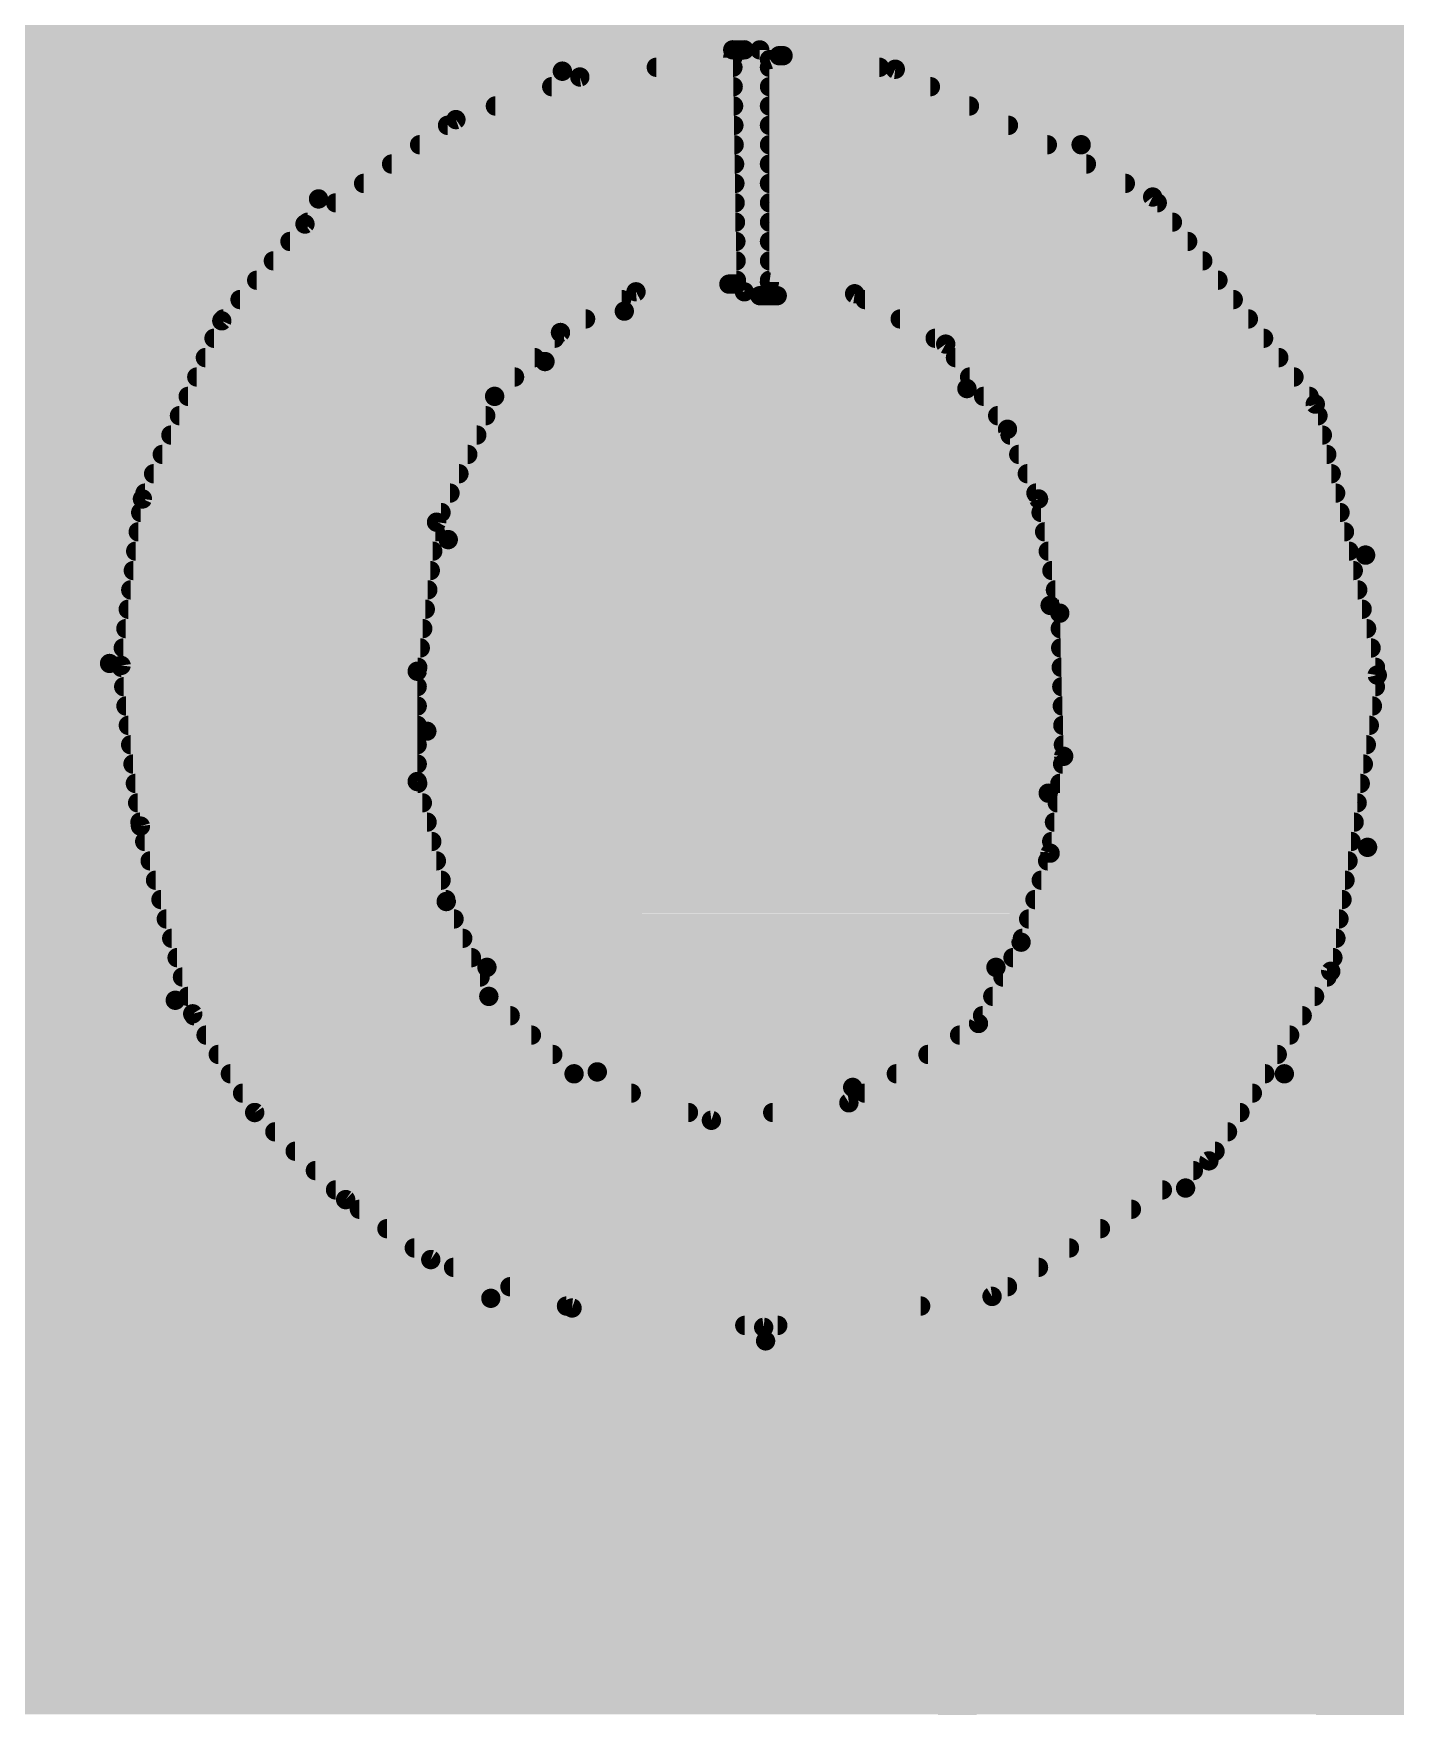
# Model space of a CAD drawing. Extents: x -29 to 78, y -15 to 28.
# Drawn here: x 12.707 to 14.494, y 11.87 to 14.065 of the extents above; entities that cross this region are included whole.
import ezdxf

# ---------------------------------------------------------------- set-up
doc = ezdxf.new("R2010")
doc.units = 0
for name, color, linetype in [('1', 12, 'CONTINUOUS'), ('201', 110, 'CONTINUOUS'), ('21', 41, 'CONTINUOUS'), ('22', 40, 'CONTINUOUS'), ('29', 253, 'CONTINUOUS'), ('31', 253, 'CONTINUOUS'), ('39', 12, 'CONTINUOUS'), ('51', 53, 'CONTINUOUS')]:
    doc.layers.add(name, color=color, linetype=linetype)

# ---------------------------------------------------------------- blocks, each defined once
blk = doc.blocks.new('RECT')
blk.add_solid([(-0.5, -0.5), (0.5, -0.5), (-0.5, 0.5), (0.5, 0.5)])

msp = doc.modelspace()

# ---------------------------------------------------------------- linework, layer by layer
at = {"layer": '1', "const_width": 0.254}
for points in [[(14.517, 13.2779), (14.544, 13.3049)], [(14.544, 13.3049), (14.544, 12.192)], [(14.517, 11.176), (14.517, 13.2779)], [(14.544, 12.192), (16.4592, 12.192)]]:
    msp.add_lwpolyline(points, dxfattribs=at)
at = {"layer": '1', "const_width": 0.127}
for points in [[(14.6075, 13.3049, 1), (14.4805, 13.3049)], [(14.5889, 13.26, 1), (14.4991, 13.3498)], [(14.5805, 13.2779, 1), (14.4535, 13.2779)], [(14.4721, 13.3228, 1), (14.5619, 13.233)], [(14.544, 12.2555, 1), (14.544, 12.1285)], [(14.4805, 12.192, 1), (14.6075, 12.192)]]:
    msp.add_lwpolyline(points, format="xyb", dxfattribs=at)
at = {"layer": '21', "const_width": 0.127}
for points in [[(12.8255, 13.8309), (12.4823, 13.8309)], [(12.9399, 13.7165), (12.8255, 13.8309)], [(12.9399, 13.2589), (12.9399, 13.7165)], [(12.8255, 13.1445), (12.9399, 13.2589)], [(12.4823, 13.1445), (12.8255, 13.1445)]]:
    msp.add_lwpolyline(points, dxfattribs=at)
at = {"layer": '21', "const_width": 0.0635}
for points in [[(12.848, 13.8533, 1), (12.8031, 13.8084)], [(12.8255, 13.7991, 1), (12.8255, 13.8626)], [(12.9717, 13.7165, 1), (12.9082, 13.7165)], [(12.9175, 13.694, 1), (12.9624, 13.7389)], [(12.9624, 13.2364, 1), (12.9175, 13.2813)], [(12.9082, 13.2589, 1), (12.9717, 13.2589)], [(12.8031, 13.167, 1), (12.848, 13.122)], [(12.8255, 13.1128, 1), (12.8255, 13.1763)]]:
    msp.add_lwpolyline(points, format="xyb", dxfattribs=at)
at = {"layer": '22'}
for points, const_width in [([(13.6246, 14.0437, 0.0624), (13.401, 14.0157)], 0.0254), ([(13.6246, 14.0501, 1), (13.6246, 14.0374)], 0.0127), ([(13.6246, 14.0374, 1), (13.6246, 14.0501)], 0.0127), ([(13.6462, 14.0437, 1), (13.6335, 14.0437)], 0.0127), ([(13.6398, 14.0374, 1), (13.6398, 14.0501)], 0.0127), ([(14.0818, 13.9192, 0.1246), (13.6601, 14.0437)], 0.0254), ([(13.6603, 14.05, 1), (13.6599, 14.0374)], 0.0127), ([(13.6664, 14.0437, 1), (13.6538, 14.0437)], 0.0127), ([(13.5243, 14.0272, 1), (13.5243, 14.0145)], 0.0127), ([(13.6309, 14.0336, 1), (13.6183, 14.0334)], 0.0127), ([(13.6254, 14.0272, 1), (13.6238, 14.0398)], 0.0127), ([(13.6248, 14.0145, 1), (13.6248, 14.0272)], 0.0127), ([(13.6791, 14.031, 1), (13.6665, 14.031)], 0.0127), ([(13.6705, 14.0369, 1), (13.6751, 14.0251)], 0.0127), ([(13.6728, 14.0272, 1), (13.6728, 14.0145)], 0.0127), ([(13.6855, 14.0424, 1), (13.6855, 14.0297)], 0.0127), ([(13.6878, 14.0301, 1), (13.6832, 14.0419)], 0.0127), ([(13.6914, 14.0423, 1), (13.6898, 14.0297)], 0.0127), ([(13.6906, 14.0297, 1), (13.6906, 14.0424)], 0.0127), ([(13.8171, 14.0145, 1), (13.8171, 14.0272)], 0.0127), ([(13.8407, 14.024, 1), (13.8351, 14.0126)], 0.0127), ([(13.8371, 14.012, 1), (13.8387, 14.0246)], 0.0127), ([(13.401, 14.0157, 0.1172), (13.081, 13.8481)], 0.0254), ([(13.387, 14.0017, 1), (13.387, 13.9891)], 0.0127), ([(13.3994, 14.0219, 1), (13.4026, 14.0095)], 0.0127), ([(13.4026, 14.0095, 1), (13.3994, 14.0219)], 0.0127), ([(13.4231, 14.0144, 1), (13.4247, 14.0018)], 0.0127), ([(13.426, 14.0021, 1), (13.4218, 14.0141)], 0.0127), ([(13.6252, 13.9891, 1), (13.6252, 14.0017)], 0.0127), ([(13.6728, 14.0017, 1), (13.6728, 13.9891)], 0.0127), ([(13.884, 13.9891, 1), (13.884, 14.0017)], 0.0127), ([(13.2592, 13.9582, 1), (13.2634, 13.9462)], 0.0127), ([(13.2649, 13.947, 1), (13.2577, 13.9574)], 0.0127), ([(13.3131, 13.9764, 1), (13.3131, 13.9637)], 0.0127), ([(13.6257, 13.9637, 1), (13.6257, 13.9764)], 0.0127), ([(13.6728, 13.9764, 1), (13.6728, 13.9637)], 0.0127), ([(13.9352, 13.9637, 1), (13.9352, 13.9764)], 0.0127), ([(13.2503, 13.951, 1), (13.2503, 13.9383)], 0.0127), ([(13.6261, 13.9383, 1), (13.6261, 13.951)], 0.0127), ([(13.6728, 13.951, 1), (13.6728, 13.9383)], 0.0127), ([(13.9864, 13.9383, 1), (13.9864, 13.951)], 0.0127), ([(13.2136, 13.9255, 1), (13.2136, 13.9129)], 0.0127), ([(13.6265, 13.9129, 1), (13.6265, 13.9255)], 0.0127), ([(13.6728, 13.9255, 1), (13.6728, 13.9129)], 0.0127), ([(14.0375, 13.9129, 1), (14.0375, 13.9255)], 0.0127), ([(14.4551, 13.3807, 0.2183), (14.0818, 13.9192)], 0.0254), ([(14.085, 13.9247, 1), (14.0786, 13.9137)], 0.0127), ([(14.0786, 13.9137, 1), (14.085, 13.9247)], 0.0127), ([(13.1769, 13.9002, 1), (13.1769, 13.8875)], 0.0127), ([(13.627, 13.8875, 1), (13.627, 13.9002)], 0.0127), ([(13.6728, 13.9002, 1), (13.6728, 13.8875)], 0.0127), ([(14.0887, 13.8875, 1), (14.0887, 13.9002)], 0.0127), ([(13.1402, 13.8748, 1), (13.1402, 13.8621)], 0.0127), ([(13.6274, 13.8621, 1), (13.6274, 13.8748)], 0.0127), ([(13.6728, 13.8748, 1), (13.6728, 13.8621)], 0.0127), ([(14.1398, 13.8621, 1), (14.1398, 13.8748)], 0.0127), ([(13.081, 13.8481, 0.2195), (12.8067, 13.2385)], 0.0254), ([(13.0768, 13.8529, 1), (13.0852, 13.8433)], 0.0127), ([(13.0852, 13.8433, 1), (13.0768, 13.8529)], 0.0127), ([(13.1035, 13.8493, 1), (13.1035, 13.8367)], 0.0127), ([(13.6278, 13.8367, 1), (13.6278, 13.8493)], 0.0127), ([(13.6728, 13.8493, 1), (13.6728, 13.8367)], 0.0127), ([(14.1807, 13.8545, 1), (14.1707, 13.8467)], 0.0127), ([(14.1729, 13.8449, 1), (14.1785, 13.8563)], 0.0127), ([(14.1817, 13.8367, 1), (14.1817, 13.8493)], 0.0127), ([(13.0596, 13.8203, 1), (13.0668, 13.8099)], 0.0127), ([(13.068, 13.811, 1), (13.0584, 13.8192)], 0.0127), ([(13.0668, 13.8239, 1), (13.0668, 13.8113)], 0.0127), ([(13.6282, 13.8113, 1), (13.6282, 13.8239)], 0.0127), ([(13.6728, 13.8239, 1), (13.6728, 13.8113)], 0.0127), ([(14.2016, 13.8113, 1), (14.2016, 13.8239)], 0.0127), ([(13.0435, 13.7986, 1), (13.0435, 13.7859)], 0.0127), ([(13.6287, 13.7859, 1), (13.6287, 13.7986)], 0.0127), ([(13.6728, 13.7986, 1), (13.6728, 13.7859)], 0.0127), ([(14.2216, 13.7859, 1), (14.2216, 13.7986)], 0.0127), ([(13.0217, 13.7731, 1), (13.0217, 13.7605)], 0.0127), ([(13.6291, 13.7605, 1), (13.6291, 13.7731)], 0.0127), ([(13.6728, 13.7731, 1), (13.6728, 13.7605)], 0.0127), ([(14.2415, 13.7605, 1), (14.2415, 13.7731)], 0.0127), ([(12.9998, 13.7477, 1), (12.9998, 13.7351)], 0.0127), ([(13.6195, 13.7426, 1), (13.6195, 13.73)], 0.0127), ([(13.62, 13.73, 1), (13.619, 13.7426)], 0.0127), ([(13.6295, 13.7351, 1), (13.6295, 13.7477)], 0.0127), ([(13.6296, 13.73, 1), (13.6296, 13.7426)], 0.0127), ([(13.6728, 13.7477, 1), (13.6728, 13.7351)], 0.0127), ([(13.6737, 13.7452, 1), (13.6719, 13.7326)], 0.0127), ([(13.6665, 13.7389, 1), (13.6791, 13.7389)], 0.0127), ([(14.2614, 13.7351, 1), (14.2614, 13.7477)], 0.0127), ([(12.978, 13.7224, 1), (12.978, 13.7097)], 0.0127), ([(13.6398, 13.7262, 0.0828), (13.4823, 13.7008)], 0.0254), ([(13.4787, 13.7097, 1), (13.4787, 13.7224)], 0.0127), ([(13.4971, 13.7325, 1), (13.4981, 13.7199)], 0.0127), ([(13.5006, 13.7206, 1), (13.4946, 13.7318)], 0.0127), ([(13.6233, 13.7362, 1), (13.6359, 13.7364)], 0.0127), ([(13.6335, 13.7262, 1), (13.6462, 13.7262)], 0.0127), ([(13.6398, 13.7199, 1), (13.6398, 13.7325)], 0.0127), ([(13.6601, 13.7274, 1), (13.6601, 13.7148)], 0.0127), ([(13.6538, 13.7211, 1), (13.6664, 13.7211)], 0.0127), ([(13.9319, 13.5992, 0.2316), (13.683, 13.7211)], 0.0254), ([(13.683, 13.7274, 1), (13.683, 13.7148)], 0.0127), ([(13.683, 13.7148, 1), (13.683, 13.7274)], 0.0127), ([(13.7877, 13.7292, 1), (13.7815, 13.718)], 0.0127), ([(13.7837, 13.7173, 1), (13.7855, 13.7299)], 0.0127), ([(13.7983, 13.7224, 1), (13.7983, 13.7097)], 0.0127), ([(14.2814, 13.7097, 1), (14.2814, 13.7224)], 0.0127), ([(12.9598, 13.6855, 1), (12.9482, 13.6907)], 0.0127), ([(12.9562, 13.6969, 1), (12.9562, 13.6843)], 0.0127), ([(13.4823, 13.7008, 0.1209), (13.3782, 13.6347)], 0.0254), ([(13.4315, 13.6843, 1), (13.4315, 13.6969)], 0.0127), ([(13.4803, 13.7068, 1), (13.4843, 13.6948)], 0.0127), ([(13.4843, 13.6948, 1), (13.4803, 13.7068)], 0.0127), ([(13.8443, 13.6969, 1), (13.8443, 13.6843)], 0.0127), ([(14.3013, 13.6843, 1), (14.3013, 13.6969)], 0.0127), ([(12.9492, 13.6922, 1), (12.9588, 13.684)], 0.0127), ([(13.3955, 13.6784, 1), (13.4015, 13.6672)], 0.0127), ([(13.4029, 13.6682, 1), (13.3941, 13.6774)], 0.0127), ([(12.9438, 13.6715, 1), (12.9438, 13.6589)], 0.0127), ([(13.3907, 13.6589, 1), (13.3907, 13.6715)], 0.0127), ([(13.8902, 13.6715, 1), (13.8902, 13.6589)], 0.0127), ([(13.9091, 13.6613, 1), (13.8989, 13.6539)], 0.0127), ([(13.9009, 13.652, 1), (13.9071, 13.6632)], 0.0127), ([(14.3213, 13.6589, 1), (14.3213, 13.6715)], 0.0127), ([(12.9325, 13.6462, 1), (12.9325, 13.6335)], 0.0127), ([(13.3782, 13.6347, 0.1342), (13.2512, 13.401)], 0.0254), ([(13.3645, 13.6335, 1), (13.3645, 13.6462)], 0.0127), ([(13.3736, 13.6391, 1), (13.3828, 13.6303)], 0.0127), ([(13.3828, 13.6303, 1), (13.3736, 13.6391)], 0.0127), ([(13.9169, 13.6462, 1), (13.9169, 13.6335)], 0.0127), ([(14.3412, 13.6335, 1), (14.3412, 13.6462)], 0.0127), ([(12.9212, 13.6207, 1), (12.9212, 13.6081)], 0.0127), ([(13.3383, 13.6081, 1), (13.3383, 13.6207)], 0.0127), ([(13.9354, 13.6207, 1), (13.9354, 13.6081)], 0.0127), ([(14.3612, 13.6081, 1), (14.3612, 13.6207)], 0.0127), ([(12.9099, 13.5953, 1), (12.9099, 13.5827)], 0.0127), ([(13.3077, 13.5936, 1), (13.3165, 13.5844)], 0.0127), ([(13.3179, 13.5863, 1), (13.3063, 13.5917)], 0.0127), ([(13.3121, 13.5827, 1), (13.3121, 13.5953)], 0.0127), ([(14.0411, 13.3147, 0.1478), (13.9319, 13.5992)], 0.0254), ([(13.9369, 13.6031, 1), (13.9269, 13.5953)], 0.0127), ([(13.9269, 13.5953, 1), (13.9369, 13.6031)], 0.0127), ([(13.9538, 13.5953, 1), (13.9538, 13.5827)], 0.0127), ([(14.3811, 13.5827, 1), (14.3811, 13.5953)], 0.0127), ([(14.3953, 13.5802, 1), (14.3829, 13.5774)], 0.0127), ([(12.8985, 13.57, 1), (12.8985, 13.5573)], 0.0127), ([(13.3004, 13.5573, 1), (13.3004, 13.57)], 0.0127), ([(13.9723, 13.57, 1), (13.9723, 13.5573)], 0.0127), ([(14.3841, 13.5749, 1), (14.3941, 13.5827)], 0.0127), ([(14.3926, 13.5573, 1), (14.3926, 13.57)], 0.0127), ([(12.8872, 13.5445, 1), (12.8872, 13.5319)], 0.0127), ([(13.2887, 13.5319, 1), (13.2887, 13.5445)], 0.0127), ([(13.991, 13.5484, 1), (13.9794, 13.5432)], 0.0127), ([(13.9801, 13.5421, 1), (13.9903, 13.5495)], 0.0127), ([(13.9886, 13.5445, 1), (13.9886, 13.5319)], 0.0127), ([(14.3984, 13.5319, 1), (14.3984, 13.5445)], 0.0127), ([(12.8759, 13.5191, 1), (12.8759, 13.5065)], 0.0127), ([(13.2769, 13.5065, 1), (13.2769, 13.5191)], 0.0127), ([(13.9999, 13.5191, 1), (13.9999, 13.5065)], 0.0127), ([(14.4042, 13.5065, 1), (14.4042, 13.5191)], 0.0127), ([(12.8646, 13.4938, 1), (12.8646, 13.4811)], 0.0127), ([(13.2652, 13.4811, 1), (13.2652, 13.4938)], 0.0127), ([(14.0112, 13.4938, 1), (14.0112, 13.4811)], 0.0127), ([(14.41, 13.4811, 1), (14.41, 13.4938)], 0.0127), ([(12.8441, 13.457, 1), (12.8557, 13.4518)], 0.0127), ([(12.8562, 13.4536, 1), (12.8436, 13.4552)], 0.0127), ([(12.8533, 13.4684, 1), (12.8533, 13.4557)], 0.0127), ([(13.2535, 13.4557, 1), (13.2535, 13.4684)], 0.0127), ([(14.0225, 13.4684, 1), (14.0225, 13.4557)], 0.0127), ([(14.0321, 13.4556, 1), (14.0197, 13.4532)], 0.0127), ([(14.0201, 13.4518, 1), (14.0317, 13.457)], 0.0127), ([(14.4158, 13.4557, 1), (14.4158, 13.4684)], 0.0127), ([(12.8476, 13.4429, 1), (12.8476, 13.4303)], 0.0127), ([(13.2418, 13.4303, 1), (13.2418, 13.4429)], 0.0127), ([(14.0292, 13.4429, 1), (14.0292, 13.4303)], 0.0127), ([(14.4216, 13.4303, 1), (14.4216, 13.4429)], 0.0127), ([(12.8444, 13.4176, 1), (12.8444, 13.4049)], 0.0127), ([(13.2301, 13.4266, 1), (13.2417, 13.4212)], 0.0127), ([(13.2422, 13.4231, 1), (13.2296, 13.4247)], 0.0127), ([(13.2343, 13.4049, 1), (13.2343, 13.4176)], 0.0127), ([(14.0339, 13.4176, 1), (14.0339, 13.4049)], 0.0127), ([(14.4274, 13.4049, 1), (14.4274, 13.4176)], 0.0127), ([(12.8411, 13.3922, 1), (12.8411, 13.3795)], 0.0127), ([(13.2512, 13.401, 0.0602), (13.2232, 13.1496)], 0.0254), ([(13.2309, 13.3795, 1), (13.2309, 13.3922)], 0.0127), ([(13.245, 13.4025, 1), (13.2574, 13.3995)], 0.0127), ([(13.2574, 13.3995, 1), (13.245, 13.4025)], 0.0127), ([(14.0387, 13.3922, 1), (14.0387, 13.3795)], 0.0127), ([(14.4332, 13.3795, 1), (14.4332, 13.3922)], 0.0127), ([(14.4577, 12.9972, 0.0851), (14.4551, 13.3807)], 0.0254), ([(14.4614, 13.3818, 1), (14.4488, 13.3796)], 0.0127), ([(12.8379, 13.3667, 1), (12.8379, 13.3541)], 0.0127), ([(13.2277, 13.3541, 1), (13.2277, 13.3667)], 0.0127), ([(14.0434, 13.3667, 1), (14.0434, 13.3541)], 0.0127), ([(14.439, 13.3541, 1), (14.439, 13.3667)], 0.0127), ([(14.4488, 13.3796, 1), (14.4614, 13.3818)], 0.0127), ([(12.8346, 13.3414, 1), (12.8346, 13.3287)], 0.0127), ([(13.2244, 13.3287, 1), (13.2244, 13.3414)], 0.0127), ([(14.0386, 13.0683, 0.0416), (14.0411, 13.3147)], 0.0254), ([(14.0474, 13.3152, 1), (14.0348, 13.3142)], 0.0127), ([(14.0481, 13.3414, 1), (14.0481, 13.3287)], 0.0127), ([(14.4448, 13.3287, 1), (14.4448, 13.3414)], 0.0127), ([(12.8313, 13.316, 1), (12.8313, 13.3033)], 0.0127), ([(13.2211, 13.3033, 1), (13.2211, 13.316)], 0.0127), ([(14.0348, 13.3142, 1), (14.0474, 13.3152)], 0.0127), ([(14.0529, 13.316, 1), (14.0529, 13.3033)], 0.0127), ([(14.0601, 13.3047, 1), (14.0475, 13.3043)], 0.0127), ([(14.0476, 13.3033, 1), (14.06, 13.3057)], 0.0127), ([(14.4506, 13.3033, 1), (14.4506, 13.316)], 0.0127), ([(12.8281, 13.2905, 1), (12.8281, 13.2779)], 0.0127), ([(13.2178, 13.2779, 1), (13.2178, 13.2905)], 0.0127), ([(14.0544, 13.2905, 1), (14.0544, 13.2779)], 0.0127), ([(14.4565, 13.2779, 1), (14.4565, 13.2905)], 0.0127), ([(12.8248, 13.2652, 1), (12.8248, 13.2525)], 0.0127), ([(13.2145, 13.2525, 1), (13.2145, 13.2652)], 0.0127), ([(14.055, 13.2652, 1), (14.055, 13.2525)], 0.0127), ([(14.4623, 13.2525, 1), (14.4623, 13.2652)], 0.0127), ([(12.8067, 13.2385, 0.092), (12.893, 12.7965)], 0.0254), ([(12.813, 13.2386, 1), (12.8004, 13.2384)], 0.0127), ([(12.8004, 13.2384, 1), (12.813, 13.2386)], 0.0127), ([(12.8282, 13.2367, 1), (12.8156, 13.2351)], 0.0127), ([(12.8156, 13.2367, 1), (12.8282, 13.2351)], 0.0127), ([(12.8222, 13.2398, 1), (12.8222, 13.2271)], 0.0127), ([(13.2169, 13.2283, 1), (13.2042, 13.2283)], 0.0127), ([(13.2112, 13.2271, 1), (13.2112, 13.2398)], 0.0127), ([(14.0557, 13.2398, 1), (14.0557, 13.2271)], 0.0127), ([(14.4681, 13.2271, 1), (14.4681, 13.2398)], 0.0127), ([(12.8253, 13.2143, 1), (12.8253, 13.2017)], 0.0127), ([(13.2042, 13.2291, 1), (13.2168, 13.2275)], 0.0127), ([(13.2105, 13.2017, 1), (13.2105, 13.2143)], 0.0127), ([(14.0564, 13.2143, 1), (14.0564, 13.2017)], 0.0127), ([(14.4767, 13.2222, 1), (14.4641, 13.2242)], 0.0127), ([(14.4642, 13.2218, 1), (14.4766, 13.2246)], 0.0127), ([(14.468, 13.2017, 1), (14.468, 13.2143)], 0.0127), ([(12.8283, 13.189, 1), (12.8283, 13.1763)], 0.0127), ([(13.2105, 13.1763, 1), (13.2105, 13.189)], 0.0127), ([(14.0571, 13.189, 1), (14.0571, 13.1763)], 0.0127), ([(14.464, 13.1763, 1), (14.464, 13.189)], 0.0127), ([(12.8314, 13.1636, 1), (12.8314, 13.1509)], 0.0127), ([(13.2105, 13.1509, 1), (13.2105, 13.1636)], 0.0127), ([(13.2232, 13.1496, 0.1204), (13.302, 12.8397)], 0.0254), ([(13.2295, 13.1497, 1), (13.2169, 13.1495)], 0.0127), ([(13.2169, 13.1495, 1), (13.2295, 13.1497)], 0.0127), ([(14.0578, 13.1636, 1), (14.0578, 13.1509)], 0.0127), ([(14.46, 13.1509, 1), (14.46, 13.1636)], 0.0127), ([(12.8344, 13.1381, 1), (12.8344, 13.1255)], 0.0127), ([(13.2105, 13.1255, 1), (13.2105, 13.1381)], 0.0127), ([(14.0585, 13.1381, 1), (14.0585, 13.1255)], 0.0127), ([(14.4561, 13.1255, 1), (14.4561, 13.1381)], 0.0127), ([(12.8375, 13.1128, 1), (12.8375, 13.1001)], 0.0127), ([(13.2105, 13.1001, 1), (13.2105, 13.1128)], 0.0127), ([(14.0575, 13.1128, 1), (14.0575, 13.1001)], 0.0127), ([(14.0652, 13.1157, 1), (14.0526, 13.1175)], 0.0127), ([(14.0526, 13.1164, 1), (14.0652, 13.1168)], 0.0127), ([(14.4521, 13.1001, 1), (14.4521, 13.1128)], 0.0127), ([(12.8406, 13.0874, 1), (12.8406, 13.0747)], 0.0127), ([(13.2167, 13.085, 1), (13.2043, 13.082)], 0.0127), ([(13.2042, 13.0835, 1), (13.2169, 13.0835)], 0.0127), ([(13.2111, 13.0747, 1), (13.2111, 13.0874)], 0.0127), ([(14.0539, 13.0874, 1), (14.0539, 13.0747)], 0.0127), ([(14.4481, 13.0747, 1), (14.4481, 13.0874)], 0.0127), ([(12.8436, 13.0619, 1), (12.8436, 13.0493)], 0.0127), ([(13.2173, 13.0493, 1), (13.2173, 13.0619)], 0.0127), ([(13.97, 12.8397, 0.0995), (14.0386, 13.0683)], 0.0254), ([(14.0449, 13.0677, 1), (14.0323, 13.0689)], 0.0127), ([(14.0323, 13.0689, 1), (14.0449, 13.0677)], 0.0127), ([(14.0504, 13.0619, 1), (14.0504, 13.0493)], 0.0127), ([(14.4441, 13.0493, 1), (14.4441, 13.0619)], 0.0127), ([(12.8467, 13.0366, 1), (12.8467, 13.0239)], 0.0127), ([(13.2234, 13.0239, 1), (13.2234, 13.0366)], 0.0127), ([(14.0468, 13.0366, 1), (14.0468, 13.0239)], 0.0127), ([(14.4401, 13.0239, 1), (14.4401, 13.0366)], 0.0127), ([(12.8534, 13.0268, 1), (12.8412, 13.0234)], 0.0127), ([(12.841, 13.0243, 1), (12.8536, 13.0259)], 0.0127), ([(12.8529, 13.0112, 1), (12.8529, 12.9985)], 0.0127), ([(13.2296, 12.9985, 1), (13.2296, 13.0112)], 0.0127), ([(14.0471, 12.9876, 1), (14.0351, 12.9916)], 0.0127), ([(14.0432, 13.0112, 1), (14.0432, 12.9985)], 0.0127), ([(14.3485, 12.7, 0.0949), (14.4577, 12.9972)], 0.0254), ([(14.4361, 12.9985, 1), (14.4361, 13.0112)], 0.0127), ([(14.4514, 12.9982, 1), (14.464, 12.9962)], 0.0127), ([(14.464, 12.9962, 1), (14.4514, 12.9982)], 0.0127), ([(12.86, 12.9857, 1), (12.86, 12.9731)], 0.0127), ([(13.2357, 12.9731, 1), (13.2357, 12.9857)], 0.0127), ([(14.0378, 12.9857, 1), (14.0378, 12.9731)], 0.0127), ([(14.0348, 12.9905, 1), (14.0474, 12.9887)], 0.0127), ([(14.4321, 12.9731, 1), (14.4321, 12.9857)], 0.0127), ([(12.8671, 12.9604, 1), (12.8671, 12.9477)], 0.0127), ([(13.2418, 12.9477, 1), (13.2418, 12.9604)], 0.0127), ([(14.0295, 12.9604, 1), (14.0295, 12.9477)], 0.0127), ([(14.4281, 12.9477, 1), (14.4281, 12.9604)], 0.0127), ([(12.8742, 12.935, 1), (12.8742, 12.9223)], 0.0127), ([(13.2544, 12.9287, 1), (13.2428, 12.9235)], 0.0127), ([(13.2424, 12.9246, 1), (13.2548, 12.9276)], 0.0127), ([(13.248, 12.9223, 1), (13.248, 12.935)], 0.0127), ([(14.0212, 12.935, 1), (14.0212, 12.9223)], 0.0127), ([(14.4242, 12.9223, 1), (14.4242, 12.935)], 0.0127), ([(12.8812, 12.9095, 1), (12.8812, 12.8969)], 0.0127), ([(13.2589, 12.8969, 1), (13.2589, 12.9095)], 0.0127), ([(14.0129, 12.9095, 1), (14.0129, 12.8969)], 0.0127), ([(14.4202, 12.8969, 1), (14.4202, 12.9095)], 0.0127), ([(12.8883, 12.8841, 1), (12.8883, 12.8715)], 0.0127), ([(13.2703, 12.8715, 1), (13.2703, 12.8841)], 0.0127), ([(14.0047, 12.8841, 1), (14.0047, 12.8715)], 0.0127), ([(14.4162, 12.8715, 1), (14.4162, 12.8841)], 0.0127), ([(13.997, 12.8747, 1), (14.009, 12.8707)], 0.0127), ([(14.0086, 12.8698, 1), (13.9974, 12.8756)], 0.0127), ([(12.8954, 12.8588, 1), (12.8954, 12.8461)], 0.0127), ([(13.2817, 12.8461, 1), (13.2817, 12.8588)], 0.0127), ([(13.302, 12.8397, 0.1633), (13.4468, 12.7025)], 0.0254), ([(13.3076, 12.8427, 1), (13.2964, 12.8367)], 0.0127), ([(13.2964, 12.8367, 1), (13.3076, 12.8427)], 0.0127), ([(13.782, 12.6822, 0.1942), (13.97, 12.8397)], 0.0254), ([(13.9644, 12.8427, 1), (13.9756, 12.8367)], 0.0127), ([(13.9756, 12.8367, 1), (13.9644, 12.8427)], 0.0127), ([(13.9924, 12.8588, 1), (13.9924, 12.8461)], 0.0127), ([(14.4147, 12.8312, 1), (14.4041, 12.838)], 0.0127), ([(14.4122, 12.8461, 1), (14.4122, 12.8588)], 0.0127), ([(12.9024, 12.8333, 1), (12.9024, 12.8207)], 0.0127), ([(13.2931, 12.8207, 1), (13.2931, 12.8333)], 0.0127), ([(13.9791, 12.8333, 1), (13.9791, 12.8207)], 0.0127), ([(14.4031, 12.8356, 1), (14.4157, 12.8336)], 0.0127), ([(14.4045, 12.8207, 1), (14.4045, 12.8333)], 0.0127), ([(12.893, 12.7965, 0.2224), (13.3071, 12.4054)], 0.0254), ([(12.8989, 12.7988, 1), (12.8871, 12.7942)], 0.0127), ([(12.8871, 12.7942, 1), (12.8989, 12.7988)], 0.0127), ([(12.9095, 12.8079, 1), (12.9095, 12.7953)], 0.0127), ([(13.3088, 12.8063, 1), (13.3002, 12.7969)], 0.0127), ([(13.2987, 12.799, 1), (13.3103, 12.8042)], 0.0127), ([(13.3045, 12.7953, 1), (13.3045, 12.8079)], 0.0127), ([(13.9658, 12.8079, 1), (13.9658, 12.7953)], 0.0127), ([(14.3882, 12.7953, 1), (14.3882, 12.8079)], 0.0127), ([(12.9213, 12.7821, 1), (12.9105, 12.7753)], 0.0127), ([(12.9098, 12.777, 1), (12.922, 12.7804)], 0.0127), ([(12.9175, 12.7826, 1), (12.9175, 12.7699)], 0.0127), ([(13.3325, 12.7699, 1), (13.3325, 12.7826)], 0.0127), ([(13.9504, 12.7606, 1), (13.9438, 12.7714)], 0.0127), ([(13.9524, 12.7826, 1), (13.9524, 12.7699)], 0.0127), ([(14.3719, 12.7699, 1), (14.3719, 12.7826)], 0.0127), ([(12.9334, 12.7571, 1), (12.9334, 12.7445)], 0.0127), ([(13.3604, 12.7445, 1), (13.3604, 12.7571)], 0.0127), ([(13.9223, 12.7571, 1), (13.9223, 12.7445)], 0.0127), ([(13.9415, 12.7689, 1), (13.9527, 12.7631)], 0.0127), ([(14.3555, 12.7445, 1), (14.3555, 12.7571)], 0.0127), ([(12.9494, 12.7317, 1), (12.9494, 12.7191)], 0.0127), ([(13.3884, 12.7191, 1), (13.3884, 12.7317)], 0.0127), ([(13.8808, 12.7317, 1), (13.8808, 12.7191)], 0.0127), ([(14.3392, 12.7191, 1), (14.3392, 12.7317)], 0.0127), ([(12.9653, 12.7064, 1), (12.9653, 12.6937)], 0.0127), ([(13.4183, 12.706, 1), (13.4143, 12.694)], 0.0127), ([(13.4163, 12.6937, 1), (13.4163, 12.7064)], 0.0127), ([(13.4468, 12.7025, 0.1897), (13.782, 12.6822)], 0.0254), ([(13.4495, 12.7083, 1), (13.4441, 12.6967)], 0.0127), ([(13.4441, 12.6967, 1), (13.4495, 12.7083)], 0.0127), ([(13.8393, 12.7064, 1), (13.8393, 12.6937)], 0.0127), ([(14.2189, 12.5501, 0.0859), (14.3485, 12.7)], 0.0254), ([(14.3229, 12.6937, 1), (14.3229, 12.7064)], 0.0127), ([(14.3539, 12.6967, 1), (14.3431, 12.7033)], 0.0127), ([(13.412, 12.6953, 1), (13.4206, 12.7047)], 0.0127), ([(13.78, 12.6882, 1), (13.784, 12.6762)], 0.0127), ([(13.784, 12.6762, 1), (13.78, 12.6882)], 0.0127), ([(14.3431, 12.7033, 1), (14.3539, 12.6967)], 0.0127), ([(12.9813, 12.6809, 1), (12.9813, 12.6683)], 0.0127), ([(13.4914, 12.6683, 1), (13.4914, 12.6809)], 0.0127), ([(13.7737, 12.6673, 1), (13.7803, 12.6565)], 0.0127), ([(13.7778, 12.6556, 1), (13.7762, 12.6682)], 0.0127), ([(13.7978, 12.6809, 1), (13.7978, 12.6683)], 0.0127), ([(14.3065, 12.6683, 1), (14.3065, 12.6809)], 0.0127), ([(13.0016, 12.6538, 1), (12.9928, 12.6446)], 0.0127), ([(12.9972, 12.6555, 1), (12.9972, 12.6429)], 0.0127), ([(12.9918, 12.6458, 1), (13.0026, 12.6526)], 0.0127), ([(13.5665, 12.6429, 1), (13.5665, 12.6555)], 0.0127), ([(13.5958, 12.6453, 1), (13.5974, 12.6327)], 0.0127), ([(13.5946, 12.633, 1), (13.5986, 12.645)], 0.0127), ([(13.677, 12.6555, 1), (13.677, 12.6429)], 0.0127), ([(14.2902, 12.6429, 1), (14.2902, 12.6555)], 0.0127), ([(13.0237, 12.6302, 1), (13.0237, 12.6175)], 0.0127), ([(14.2739, 12.6175, 1), (14.2739, 12.6302)], 0.0127), ([(13.0503, 12.6047, 1), (13.0503, 12.5921)], 0.0127), ([(14.2576, 12.5921, 1), (14.2576, 12.6047)], 0.0127), ([(13.0768, 12.5793, 1), (13.0768, 12.5667)], 0.0127), ([(14.2291, 12.5667, 1), (14.2291, 12.5793)], 0.0127), ([(14.2441, 12.5891, 1), (14.2547, 12.5823)], 0.0127), ([(14.2528, 12.5803, 1), (14.246, 12.5911)], 0.0127), ([(13.1033, 12.554, 1), (13.1033, 12.5413)], 0.0127), ([(13.6677, 12.3495, 0.1703), (14.2189, 12.5501)], 0.0254), ([(14.1884, 12.5413, 1), (14.1884, 12.554)], 0.0127), ([(14.2149, 12.555, 1), (14.2229, 12.5452)], 0.0127), ([(14.2229, 12.5452, 1), (14.2149, 12.555)], 0.0127), ([(13.1203, 12.5401, 1), (13.1129, 12.5297)], 0.0127), ([(13.1122, 12.5303, 1), (13.121, 12.5395)], 0.0127), ([(13.1346, 12.5285, 1), (13.1346, 12.5159)], 0.0127), ([(14.1478, 12.5159, 1), (14.1478, 12.5285)], 0.0127), ([(13.1707, 12.5031, 1), (13.1707, 12.4905)], 0.0127), ([(14.1072, 12.4905, 1), (14.1072, 12.5031)], 0.0127), ([(13.2067, 12.4778, 1), (13.2067, 12.4651)], 0.0127), ([(14.0665, 12.4651, 1), (14.0665, 12.4778)], 0.0127), ([(13.2304, 12.4622, 1), (13.2262, 12.4502)], 0.0127), ([(13.2246, 12.451, 1), (13.232, 12.4614)], 0.0127), ([(13.2581, 12.4523, 1), (13.2581, 12.4397)], 0.0127), ([(14.0259, 12.4397, 1), (14.0259, 12.4523)], 0.0127), ([(13.3322, 12.4269, 1), (13.3322, 12.4143)], 0.0127), ([(13.9852, 12.4143, 1), (13.9852, 12.4269)], 0.0127), ([(13.3071, 12.4054, 0.083), (13.6677, 12.3495)], 0.0254), ([(13.3091, 12.4114, 1), (13.3051, 12.3994)], 0.0127), ([(13.3051, 12.3994, 1), (13.3091, 12.4114)], 0.0127), ([(13.4064, 12.4016, 1), (13.4064, 12.3889)], 0.0127), ([(13.4143, 12.399, 1), (13.4131, 12.3864)], 0.0127), ([(13.4116, 12.3867, 1), (13.4158, 12.3987)], 0.0127), ([(13.8712, 12.3889, 1), (13.8712, 12.4016)], 0.0127), ([(13.9615, 12.4133, 1), (13.9683, 12.4025)], 0.0127), ([(13.9658, 12.4016, 1), (13.964, 12.4142)], 0.0127), ([(13.6404, 12.3762, 1), (13.6404, 12.3635)], 0.0127), ([(13.6643, 12.3736, 1), (13.6661, 12.361)], 0.0127), ([(13.6676, 12.3558, 1), (13.6678, 12.3432)], 0.0127), ([(13.6646, 12.361, 1), (13.6658, 12.3736)], 0.0127), ([(13.6678, 12.3432, 1), (13.6676, 12.3558)], 0.0127), ([(13.6837, 12.3635, 1), (13.6837, 12.3762)], 0.0127)]:
    msp.add_lwpolyline(points, format="xyb", dxfattribs=dict(at, const_width=const_width))
at = {"layer": '22', "const_width": 0.0254}
for points in [[(13.6398, 14.0437), (13.6246, 14.0437)], [(13.6398, 13.7262), (13.6398, 14.0437)], [(13.6601, 14.0437), (13.6601, 13.7211)], [(13.6246, 14.0335), (13.4239, 14.0081)], [(13.5243, 14.0208), (13.6248, 14.0208)], [(13.6296, 13.7363), (13.6246, 14.0335)], [(13.6855, 14.036), (13.6728, 14.031)], [(13.6728, 14.031), (13.6728, 13.7389)], [(13.6728, 14.0208), (13.8171, 14.0208)], [(13.6906, 14.036), (13.6855, 14.036)], [(13.8379, 14.0183), (13.6906, 14.036)], [(14.1757, 13.8506), (13.8379, 14.0183)], [(13.4239, 14.0081), (13.2613, 13.9522)], [(13.387, 13.9954), (13.6252, 13.9954)], [(13.6728, 13.9954), (13.884, 13.9954)], [(13.2613, 13.9522), (13.0632, 13.8151)], [(13.3131, 13.97), (13.6257, 13.97)], [(13.6728, 13.97), (13.9352, 13.97)], [(13.2503, 13.9446), (13.6261, 13.9446)], [(13.6728, 13.9446), (13.9864, 13.9446)], [(13.2136, 13.9192), (13.6265, 13.9192)], [(13.6728, 13.9192), (14.0375, 13.9192)], [(13.1769, 13.8938), (13.627, 13.8938)], [(13.6728, 13.8938), (14.0887, 13.8938)], [(13.1402, 13.8684), (13.6274, 13.8684)], [(13.6728, 13.8684), (14.1398, 13.8684)], [(13.1035, 13.843), (13.6278, 13.843)], [(13.6728, 13.843), (14.1817, 13.843)], [(14.3891, 13.5788), (14.1757, 13.8506)], [(13.0632, 13.8151), (12.954, 13.6881)], [(13.0668, 13.8176), (13.6282, 13.8176)], [(13.6728, 13.8176), (14.2016, 13.8176)], [(13.0435, 13.7922), (13.6287, 13.7922)], [(13.6728, 13.7922), (14.2216, 13.7922)], [(13.0217, 13.7668), (13.6291, 13.7668)], [(13.6728, 13.7668), (14.2415, 13.7668)], [(12.9998, 13.7414), (13.6295, 13.7414)], [(13.4976, 13.7262), (13.6195, 13.7363)], [(13.6195, 13.7363), (13.6296, 13.7363)], [(13.6728, 13.7414), (14.2614, 13.7414)], [(13.6728, 13.7389), (13.7846, 13.7236)], [(12.978, 13.716), (13.4787, 13.716)], [(13.3985, 13.6728), (13.4976, 13.7262)], [(13.6601, 13.7211), (13.683, 13.7211)], [(13.7846, 13.7236), (13.904, 13.6576)], [(13.7983, 13.716), (14.2814, 13.716)], [(12.954, 13.6881), (12.8499, 13.4544)], [(12.9562, 13.6906), (13.4315, 13.6906)], [(13.8443, 13.6906), (14.3013, 13.6906)], [(13.3121, 13.589), (13.3985, 13.6728)], [(12.9438, 13.6652), (13.3907, 13.6652)], [(13.8902, 13.6652), (14.3213, 13.6652)], [(13.904, 13.6576), (13.9852, 13.5458)], [(12.9325, 13.6398), (13.3645, 13.6398)], [(13.9169, 13.6398), (14.3412, 13.6398)], [(12.9212, 13.6144), (13.3383, 13.6144)], [(13.9354, 13.6144), (14.3612, 13.6144)], [(12.9099, 13.589), (13.3121, 13.589)], [(13.2359, 13.4239), (13.3121, 13.589)], [(13.9538, 13.589), (14.3811, 13.589)], [(14.4704, 13.2232), (14.3891, 13.5788)], [(12.8985, 13.5636), (13.3004, 13.5636)], [(13.9723, 13.5636), (14.3926, 13.5636)], [(12.8872, 13.5382), (13.2887, 13.5382)], [(13.9852, 13.5458), (14.0259, 13.4544)], [(13.9886, 13.5382), (14.3984, 13.5382)], [(12.8759, 13.5128), (13.2769, 13.5128)], [(13.9999, 13.5128), (14.4042, 13.5128)], [(12.8646, 13.4874), (13.2652, 13.4874)], [(14.0112, 13.4874), (14.41, 13.4874)], [(12.8499, 13.4544), (12.8219, 13.2359)], [(12.8533, 13.462), (13.2535, 13.462)], [(14.0225, 13.462), (14.4158, 13.462)], [(14.0259, 13.4544), (14.0538, 13.3045)], [(12.8476, 13.4366), (13.2418, 13.4366)], [(14.0292, 13.4366), (14.4216, 13.4366)], [(12.8444, 13.4112), (13.2343, 13.4112)], [(13.2105, 13.2283), (13.2359, 13.4239)], [(14.0339, 13.4112), (14.4274, 13.4112)], [(12.8411, 13.3858), (13.2309, 13.3858)], [(14.0387, 13.3858), (14.4332, 13.3858)], [(12.8379, 13.3604), (13.2277, 13.3604)], [(14.0434, 13.3604), (14.439, 13.3604)], [(12.8346, 13.335), (13.2244, 13.335)], [(14.0481, 13.335), (14.4448, 13.335)], [(12.8313, 13.3096), (13.2211, 13.3096)], [(14.0529, 13.3096), (14.4506, 13.3096)], [(14.0538, 13.3045), (14.0589, 13.1166)], [(12.8281, 13.2842), (13.2178, 13.2842)], [(14.0544, 13.2842), (14.4565, 13.2842)], [(12.8248, 13.2588), (13.2145, 13.2588)], [(14.055, 13.2588), (14.4623, 13.2588)], [(12.8219, 13.2359), (12.8473, 13.0251)], [(12.8222, 13.2334), (13.2112, 13.2334)], [(13.2105, 13.0835), (13.2105, 13.2283)], [(14.0557, 13.2334), (14.4681, 13.2334)], [(12.8253, 13.208), (13.2105, 13.208)], [(14.0564, 13.208), (14.468, 13.208)], [(14.4094, 12.8346), (14.4704, 13.2232)], [(12.8283, 13.1826), (13.2105, 13.1826)], [(14.0571, 13.1826), (14.464, 13.1826)], [(12.8314, 13.1572), (13.2105, 13.1572)], [(14.0578, 13.1572), (14.46, 13.1572)], [(12.8344, 13.1318), (13.2105, 13.1318)], [(14.0585, 13.1318), (14.4561, 13.1318)], [(12.8375, 13.1064), (13.2105, 13.1064)], [(14.0589, 13.1166), (14.0411, 12.9896)], [(14.0575, 13.1064), (14.4521, 13.1064)], [(12.8406, 13.081), (13.2111, 13.081)], [(13.2486, 12.9261), (13.2105, 13.0835)], [(14.0539, 13.081), (14.4481, 13.081)], [(12.8436, 13.0556), (13.2173, 13.0556)], [(14.0504, 13.0556), (14.4441, 13.0556)], [(12.8467, 13.0302), (13.2234, 13.0302)], [(14.0468, 13.0302), (14.4401, 13.0302)], [(12.8473, 13.0251), (12.9159, 12.7787)], [(12.8529, 13.0048), (13.2296, 13.0048)], [(14.0411, 12.9896), (14.003, 12.8727)], [(14.0432, 13.0048), (14.4361, 13.0048)], [(12.86, 12.9794), (13.2357, 12.9794)], [(14.0378, 12.9794), (14.4321, 12.9794)], [(12.8671, 12.954), (13.2418, 12.954)], [(14.0295, 12.954), (14.4281, 12.954)], [(12.8742, 12.9286), (13.248, 12.9286)], [(13.3045, 12.8016), (13.2486, 12.9261)], [(14.0212, 12.9286), (14.4242, 12.9286)], [(12.8812, 12.9032), (13.2589, 12.9032)], [(14.0129, 12.9032), (14.4202, 12.9032)], [(12.8883, 12.8778), (13.2703, 12.8778)], [(14.0047, 12.8778), (14.4162, 12.8778)], [(14.003, 12.8727), (13.9471, 12.766)], [(12.8954, 12.8524), (13.2817, 12.8524)], [(13.9924, 12.8524), (14.4122, 12.8524)], [(14.2494, 12.5857), (14.4094, 12.8346)], [(12.9024, 12.827), (13.2931, 12.827)], [(13.9791, 12.827), (14.4045, 12.827)], [(12.9095, 12.8016), (13.3045, 12.8016)], [(13.4163, 12.7), (13.3045, 12.8016)], [(13.9658, 12.8016), (14.3882, 12.8016)], [(12.9159, 12.7787), (12.9972, 12.6492)], [(12.9175, 12.7762), (13.3325, 12.7762)], [(13.9471, 12.766), (13.777, 12.6619)], [(13.9524, 12.7762), (14.3719, 12.7762)], [(12.9334, 12.7508), (13.3604, 12.7508)], [(13.9223, 12.7508), (14.3555, 12.7508)], [(12.9494, 12.7254), (13.3884, 12.7254)], [(13.8808, 12.7254), (14.3392, 12.7254)], [(12.9653, 12.7), (13.4163, 12.7)], [(13.5966, 12.639), (13.4163, 12.7)], [(13.8393, 12.7), (14.3229, 12.7)], [(12.9813, 12.6746), (13.4914, 12.6746)], [(13.777, 12.6619), (13.5966, 12.639)], [(13.7978, 12.6746), (14.3065, 12.6746)], [(12.9972, 12.6492), (13.1166, 12.5349)], [(12.9972, 12.6492), (13.5665, 12.6492)], [(13.677, 12.6492), (14.2902, 12.6492)], [(13.0237, 12.6238), (14.2739, 12.6238)], [(13.0503, 12.5984), (14.2576, 12.5984)], [(13.0768, 12.573), (14.2291, 12.573)], [(13.9649, 12.4079), (14.2494, 12.5857)], [(13.1033, 12.5476), (14.1884, 12.5476)], [(13.1166, 12.5349), (13.2283, 12.4562)], [(13.1346, 12.5222), (14.1478, 12.5222)], [(13.1707, 12.4968), (14.1072, 12.4968)], [(13.2067, 12.4714), (14.0665, 12.4714)], [(13.2283, 12.4562), (13.4137, 12.3927)], [(13.2581, 12.446), (14.0259, 12.446)], [(13.3322, 12.4206), (13.9852, 12.4206)], [(13.4064, 12.3952), (13.8712, 12.3952)], [(13.4137, 12.3927), (13.6652, 12.3673)], [(13.6652, 12.3673), (13.9649, 12.4079)], [(13.6404, 12.3698), (13.6837, 12.3698)]]:
    msp.add_lwpolyline(points, dxfattribs=at)
at = {"layer": '39', "const_width": 0.0508}
for points in [[(13.9194, 12.159), (16.8654, 12.159)], [(13.9194, 10.193), (13.9194, 12.159)]]:
    msp.add_lwpolyline(points, dxfattribs=at)
at = {"layer": '39', "const_width": 0.0254}
for points in [[(13.9194, 12.1717, 1), (13.9194, 12.1463)], [(13.9321, 12.159, 1), (13.9067, 12.159)]]:
    msp.add_lwpolyline(points, format="xyb", dxfattribs=at)
at = {"layer": '51', "const_width": 0.1524}
for points in [[(14.094, 15.405), (14.094, 13.805)], [(16.894, 13.805), (14.094, 13.805)]]:
    msp.add_lwpolyline(points, dxfattribs=at)
at = {"layer": '51', "const_width": 0.0762}
for points in [[(14.094, 13.8431, 1), (14.094, 13.7669)], [(14.0559, 13.805, 1), (14.1321, 13.805)]]:
    msp.add_lwpolyline(points, format="xyb", dxfattribs=at)

# ---------------------------------------------------------------- block references
at = {"layer": '1', "xscale": 0.55, "yscale": 1.2}
msp.add_blockref('RECT', (14.544, 13.3049), dxfattribs=at)
at = {"layer": '1', "xscale": 3}
msp.add_blockref('RECT', (11.9037, 12.4816), dxfattribs=at)
at = {"layer": '201'}
for p, xscale, yscale in [((17.9933, 14.0208), 36.1036, 0.1168), ((17.9933, 13.904), 36.1036, 0.1168), ((17.9933, 13.7872), 36.1036, 0.1169), ((17.9349, 13.6703), 35.9867, 0.1168), ((17.9349, 13.5534), 35.9867, 0.1169), ((17.9349, 13.4366), 35.9867, 0.1168), ((17.9349, 13.3198), 35.9867, 0.1168), ((17.9349, 13.203), 35.9867, 0.1169), ((17.9349, 13.0861), 35.9867, 0.1168), ((17.9349, 12.9693), 35.9867, 0.1169), ((17.9349, 12.8524), 35.9867, 0.1168), ((17.9349, 12.7356), 35.9867, 0.1168), ((17.9349, 12.6188), 35.9867, 0.1169), ((17.9349, 12.5019), 35.9867, 0.1168), ((17.9349, 12.3851), 35.9867, 0.1169), ((17.9349, 12.2682), 35.9867, 0.1168), ((17.9349, 12.1514), 35.9867, 0.1168), ((17.9349, 12.0346), 35.9867, 0.1169), ((17.9349, 11.9177), 35.9867, 0.1168)]:
    msp.add_blockref('RECT', p, dxfattribs=dict(at, xscale=xscale, yscale=yscale))
at = {"layer": '29'}
for p, xscale, yscale in [((14.544, 13.3049), 0.7532, 1.4032), ((11.9037, 12.4816), 3.2032, 1.2032)]:
    msp.add_blockref('RECT', p, dxfattribs=dict(at, xscale=xscale, yscale=yscale))
at = {"layer": '31', "xscale": 0.55, "yscale": 1.2}
msp.add_blockref('RECT', (14.544, 13.3049), dxfattribs=at)
at = {"layer": '31', "xscale": 3}
msp.add_blockref('RECT', (11.9037, 12.4816), dxfattribs=at)
at = {"layer": '51', "xscale": 0.5, "yscale": 0.65}
msp.add_blockref('RECT', (14.544, 13.43), dxfattribs=at)

doc.saveas('drawing.dxf')
